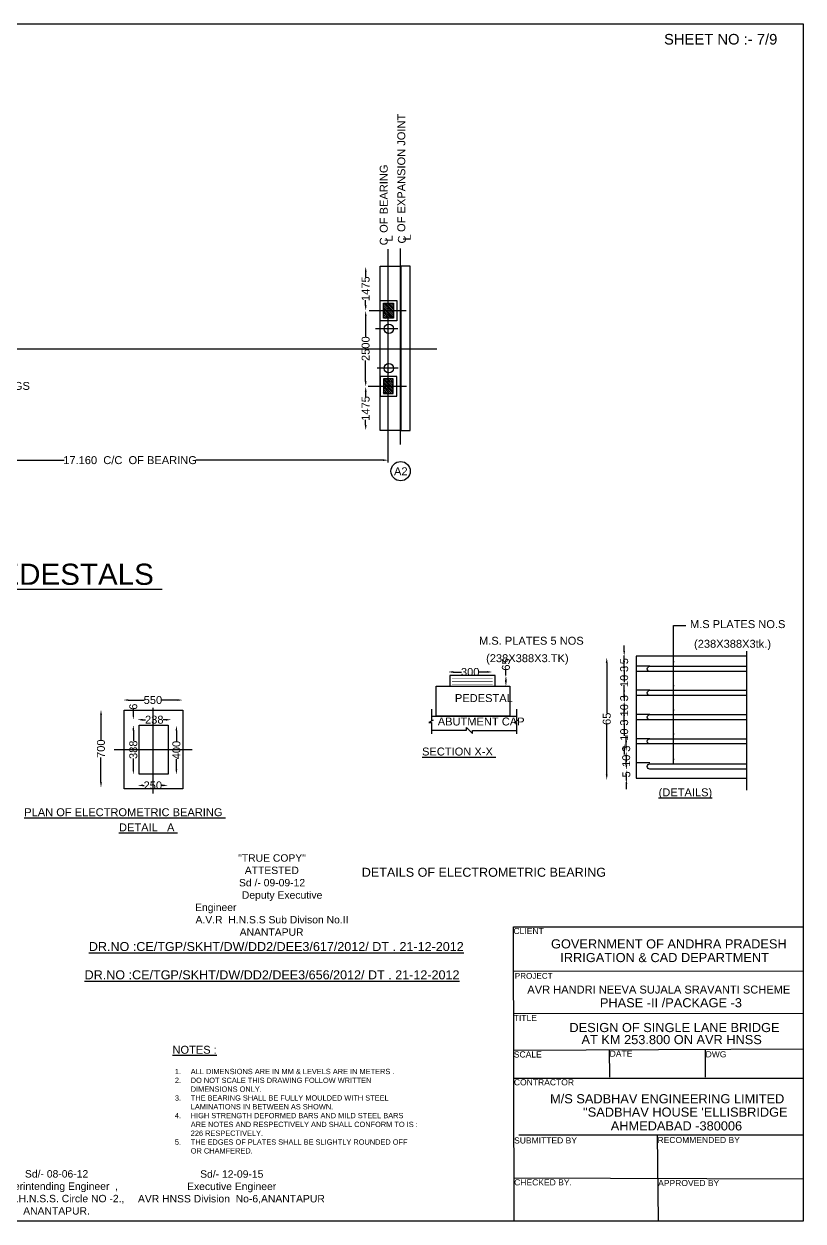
# Model space of a CAD drawing. Header units: millimetres. Extents: x 5124 to 3785760, y 2311 to 42892280.
# Drawn here: x 3778395 to 3785760, y 42880965 to 42892280 of the extents above; entities that cross this region are included whole.
import ezdxf

# ---------------------------------------------------------------- set-up
doc = ezdxf.new("R2010")
doc.units = ezdxf.units.MM
doc.header["$MEASUREMENT"] = 0
doc.layers.add('DIMENSION', color=7, linetype='Continuous')
doc.styles.get("Standard").update_dxf_attribs({"font": 'arial.ttf', "height": 75})
doc.dimstyles.get("Standard").update_dxf_attribs({"dimtxt": 50, "dimasz": 50, "dimexe": 0.18, "dimexo": 0.0625, "dimgap": 0.09, "dimtad": 0, "dimdec": 0, "dimzin": 0, "dimdsep": 46, "dimtxsty": 'Standard', "dimcen": 0.09, "dimse1": 1, "dimse2": 1, "dimadec": 0, "dimazin": 0, "dimtfac": 1, "dimtdec": 0, "dimtofl": 0, "dimtmove": 0, "dimatfit": 3, "dimfxl": 1, "dimtolj": 1, "dimtzin": 0, "dimarcsym": 0})
pattern_1 = [(135, (7553915.745, 0), (8.838834765, 8.838834765), [])]

# ---------------------------------------------------------------- blocks, each defined once
blk = doc.blocks.new('*D10')
at = {"layer": 'Defpoints', "color": 0, "transparency": 16777216}
for p in [(3781625, 42888852), (3781625, 42888852), (3781625, 42888439)]:
    blk.add_point(p, dxfattribs=at)
at = {"layer": 'DIMENSION', "color": 0, "lineweight": -2, "transparency": 16777216}
for p, q in [((3781625, 42888802), (3781625, 42888755)), ((3781625, 42888489), (3781625, 42888537))]:
    blk.add_line(p, q, dxfattribs=at)
at = {"layer": 'DIMENSION', "color": 0, "transparency": 16777216}
for points in [[(3781617, 42888802), (3781634, 42888802), (3781625, 42888852)], [(3781617, 42888489), (3781634, 42888489), (3781625, 42888439)]]:
    blk.add_solid(points, dxfattribs=at)
at = {"layer": 'DIMENSION', "color": 0, "transparency": 16777216, "insert": (3781625, 42888646), "char_height": 75, "attachment_point": 5, "rotation": 90}
blk.add_mtext('\\A1;1475', dxfattribs=at)
blk = doc.blocks.new('*D11')
at = {"layer": 'Defpoints', "color": 0, "transparency": 16777216}
for p in [(3781625, 42889570), (3781625, 42889570), (3781625, 42888852)]:
    blk.add_point(p, dxfattribs=at)
at = {"layer": 'DIMENSION', "color": 0, "lineweight": -2, "transparency": 16777216}
for p, q in [((3781625, 42889520), (3781625, 42889324)), ((3781625, 42888902), (3781625, 42889098))]:
    blk.add_line(p, q, dxfattribs=at)
at = {"layer": 'DIMENSION', "color": 0, "transparency": 16777216}
for points in [[(3781617, 42889520), (3781634, 42889520), (3781625, 42889570)], [(3781617, 42888902), (3781634, 42888902), (3781625, 42888852)]]:
    blk.add_solid(points, dxfattribs=at)
at = {"layer": 'DIMENSION', "color": 0, "transparency": 16777216, "insert": (3781625, 42889211), "char_height": 75, "attachment_point": 5, "rotation": 90}
blk.add_mtext('\\A1;2500', dxfattribs=at)
blk = doc.blocks.new('*D12')
at = {"layer": 'Defpoints', "color": 0, "transparency": 16777216}
for p in [(3781625, 42889986), (3781625, 42889986), (3781625, 42889570)]:
    blk.add_point(p, dxfattribs=at)
at = {"layer": 'DIMENSION', "color": 0, "lineweight": -2, "transparency": 16777216}
for p, q in [((3781625, 42889936), (3781625, 42889887)), ((3781625, 42889620), (3781625, 42889669))]:
    blk.add_line(p, q, dxfattribs=at)
at = {"layer": 'DIMENSION', "color": 0, "transparency": 16777216}
for points in [[(3781617, 42889936), (3781634, 42889936), (3781625, 42889986)], [(3781617, 42889620), (3781634, 42889620), (3781625, 42889570)]]:
    blk.add_solid(points, dxfattribs=at)
at = {"layer": 'DIMENSION', "color": 0, "transparency": 16777216, "insert": (3781625, 42889778), "char_height": 75, "attachment_point": 5, "rotation": 90}
blk.add_mtext('\\A1;1475', dxfattribs=at)
blk = doc.blocks.new('*D47')
at = {"layer": 'Defpoints', "color": 0, "transparency": 16777216}
for p in [(3779332, 42885899), (3779896, 42885890), (3779896, 42885890)]:
    blk.add_point(p, dxfattribs=at)
at = {"layer": 'DIMENSION', "color": 0, "lineweight": -2, "transparency": 16777216}
for p, q in [((3779382, 42885890), (3779531, 42885890)), ((3779846, 42885890), (3779697, 42885890))]:
    blk.add_line(p, q, dxfattribs=at)
at = {"layer": 'DIMENSION', "color": 0, "transparency": 16777216}
for points in [[(3779382, 42885898), (3779382, 42885882), (3779332, 42885890)], [(3779846, 42885898), (3779846, 42885882), (3779896, 42885890)]]:
    blk.add_solid(points, dxfattribs=at)
at = {"layer": 'DIMENSION', "color": 0, "transparency": 16777216, "insert": (3779614, 42885890), "char_height": 75, "attachment_point": 5}
blk.add_mtext('\\A1;550', dxfattribs=at)
blk = doc.blocks.new('*D48')
at = {"layer": 'Defpoints', "color": 0, "transparency": 16777216}
for p in [(3779836, 42885650), (3779840, 42885650), (3779841, 42885184)]:
    blk.add_point(p, dxfattribs=at)
at = {"layer": 'DIMENSION', "color": 0, "lineweight": -2, "transparency": 16777216}
for p, q in [((3779836, 42885600), (3779836, 42885501)), ((3779836, 42885234), (3779836, 42885332))]:
    blk.add_line(p, q, dxfattribs=at)
at = {"layer": 'DIMENSION', "color": 0, "transparency": 16777216}
for points in [[(3779828, 42885600), (3779844, 42885600), (3779836, 42885650)], [(3779828, 42885234), (3779844, 42885234), (3779836, 42885184)]]:
    blk.add_solid(points, dxfattribs=at)
at = {"layer": 'DIMENSION', "color": 0, "transparency": 16777216, "insert": (3779836, 42885417), "char_height": 75, "attachment_point": 5, "rotation": 90}
blk.add_mtext('\\A1;400', dxfattribs=at)
blk = doc.blocks.new('*D49')
at = {"layer": 'Defpoints', "color": 0, "transparency": 16777216}
for p in [(3779429, 42885655), (3779429, 42885655), (3779429, 42885185)]:
    blk.add_point(p, dxfattribs=at)
at = {"layer": 'DIMENSION', "color": 0, "lineweight": -2, "transparency": 16777216}
for p, q in [((3779429, 42885605), (3779429, 42885503)), ((3779429, 42885235), (3779429, 42885337))]:
    blk.add_line(p, q, dxfattribs=at)
at = {"layer": 'DIMENSION', "color": 0, "transparency": 16777216}
for points in [[(3779421, 42885605), (3779437, 42885605), (3779429, 42885655)], [(3779421, 42885235), (3779437, 42885235), (3779429, 42885185)]]:
    blk.add_solid(points, dxfattribs=at)
at = {"layer": 'DIMENSION', "color": 0, "transparency": 16777216, "insert": (3779429, 42885420), "char_height": 75, "attachment_point": 5, "rotation": 90}
blk.add_mtext('\\A1;388', dxfattribs=at)
blk = doc.blocks.new('*D50')
at = {"layer": 'Defpoints', "color": 0, "transparency": 16777216}
for p in [(3779470, 42885083), (3779756, 42885083), (3779756, 42885083)]:
    blk.add_point(p, dxfattribs=at)
at = {"layer": 'DIMENSION', "color": 0, "lineweight": -2, "transparency": 16777216}
for p, q in [((3779520, 42885083), (3779530, 42885083)), ((3779706, 42885083), (3779696, 42885083))]:
    blk.add_line(p, q, dxfattribs=at)
at = {"layer": 'DIMENSION', "color": 0, "transparency": 16777216}
for points in [[(3779520, 42885092), (3779520, 42885075), (3779470, 42885083)], [(3779706, 42885092), (3779706, 42885075), (3779756, 42885083)]]:
    blk.add_solid(points, dxfattribs=at)
at = {"layer": 'DIMENSION', "color": 0, "transparency": 16777216, "insert": (3779613, 42885083), "char_height": 75, "attachment_point": 5}
blk.add_mtext('\\A1;250', dxfattribs=at)
blk = doc.blocks.new('*D51')
at = {"layer": 'Defpoints', "color": 0, "transparency": 16777216}
for p in [(3779200, 42885799), (3779123, 42885061), (3779198, 42885061)]:
    blk.add_point(p, dxfattribs=at)
at = {"layer": 'DIMENSION', "color": 0, "lineweight": -2, "transparency": 16777216}
for p, q in [((3779123, 42885749), (3779123, 42885513)), ((3779123, 42885111), (3779123, 42885348))]:
    blk.add_line(p, q, dxfattribs=at)
at = {"layer": 'DIMENSION', "color": 0, "transparency": 16777216}
for points in [[(3779115, 42885749), (3779132, 42885749), (3779123, 42885799)], [(3779115, 42885111), (3779132, 42885111), (3779123, 42885061)]]:
    blk.add_solid(points, dxfattribs=at)
at = {"layer": 'DIMENSION', "color": 0, "transparency": 16777216, "insert": (3779123, 42885430), "char_height": 75, "attachment_point": 5, "rotation": 90}
blk.add_mtext('\\A1;700', dxfattribs=at)
blk = doc.blocks.new('*D52')
at = {"layer": 'Defpoints', "color": 0, "transparency": 16777216}
for p in [(3779467, 42885701), (3779787, 42885704), (3779787, 42885704)]:
    blk.add_point(p, dxfattribs=at)
at = {"layer": 'DIMENSION', "color": 0, "lineweight": -2, "transparency": 16777216}
for p, q in [((3779517, 42885704), (3779543, 42885704)), ((3779737, 42885704), (3779711, 42885704))]:
    blk.add_line(p, q, dxfattribs=at)
at = {"layer": 'DIMENSION', "color": 0, "transparency": 16777216}
for points in [[(3779517, 42885712), (3779517, 42885695), (3779467, 42885704)], [(3779737, 42885712), (3779737, 42885695), (3779787, 42885704)]]:
    blk.add_solid(points, dxfattribs=at)
at = {"layer": 'DIMENSION', "color": 0, "transparency": 16777216, "insert": (3779627, 42885704), "char_height": 75, "attachment_point": 5}
blk.add_mtext('\\A1;238', dxfattribs=at)
blk = doc.blocks.new('*D53')
at = {"layer": 'Defpoints', "color": 0, "transparency": 16777216}
for p in [(3779427, 42885702), (3779429, 42885702), (3779429, 42885655)]:
    blk.add_point(p, dxfattribs=at)
at = {"layer": 'DIMENSION', "color": 0, "lineweight": -2, "transparency": 16777216}
for p, q in [((3779429, 42885752), (3779429, 42885802)), ((3779429, 42885605), (3779429, 42885555))]:
    blk.add_line(p, q, dxfattribs=at)
at = {"layer": 'DIMENSION', "color": 0, "transparency": 16777216}
for points in [[(3779421, 42885752), (3779437, 42885752), (3779429, 42885702)], [(3779421, 42885605), (3779437, 42885605), (3779429, 42885655)]]:
    blk.add_solid(points, dxfattribs=at)
at = {"layer": 'DIMENSION', "color": 0, "transparency": 16777216, "insert": (3779429, 42885827), "char_height": 75, "attachment_point": 5, "rotation": 90}
blk.add_mtext('\\A1;6', dxfattribs=at)
blk = doc.blocks.new('*D54')
at = {"layer": 'Defpoints', "color": 0, "transparency": 16777216}
for p in [(3782403, 42886159), (3782822, 42886155), (3782822, 42886155)]:
    blk.add_point(p, dxfattribs=at)
at = {"layer": 'DIMENSION', "color": 0, "lineweight": -2, "transparency": 16777216}
for p, q in [((3782453, 42886155), (3782530, 42886155)), ((3782772, 42886155), (3782695, 42886155))]:
    blk.add_line(p, q, dxfattribs=at)
at = {"layer": 'DIMENSION', "color": 0, "transparency": 16777216}
for points in [[(3782453, 42886164), (3782453, 42886147), (3782403, 42886155)], [(3782772, 42886164), (3782772, 42886147), (3782822, 42886155)]]:
    blk.add_solid(points, dxfattribs=at)
at = {"layer": 'DIMENSION', "color": 0, "transparency": 16777216, "insert": (3782613, 42886155), "char_height": 75, "attachment_point": 5}
blk.add_mtext('\\A1;300', dxfattribs=at)
blk = doc.blocks.new('*D55')
at = {"layer": 'Defpoints', "color": 0, "transparency": 16777216}
for p in [(3782848, 42886121), (3782951, 42886121), (3782848, 42886020)]:
    blk.add_point(p, dxfattribs=at)
at = {"layer": 'DIMENSION', "color": 0, "lineweight": -2, "transparency": 16777216}
for p, q in [((3782951, 42886121), (3782951, 42886171)), ((3782951, 42886070), (3782951, 42886071))]:
    blk.add_line(p, q, dxfattribs=at)
at = {"layer": 'DIMENSION', "color": 0, "transparency": 16777216}
for points in [[(3782942, 42886071), (3782959, 42886071), (3782951, 42886121)], [(3782942, 42886070), (3782959, 42886070), (3782951, 42886020)]]:
    blk.add_solid(points, dxfattribs=at)
at = {"layer": 'DIMENSION', "color": 0, "transparency": 16777216, "insert": (3782951, 42886226), "char_height": 75, "attachment_point": 5, "rotation": 90}
blk.add_mtext('\\A1;65', dxfattribs=at)
blk = doc.blocks.new('*D56')
at = {"layer": 'Defpoints', "color": 0, "transparency": 16777216}
for p in [(3784069, 42886305), (3784183, 42886305), (3784183, 42886210)]:
    blk.add_point(p, dxfattribs=at)
at = {"layer": 'DIMENSION', "color": 0, "lineweight": -2, "transparency": 16777216}
for p, q in [((3784069, 42886355), (3784069, 42886405)), ((3784069, 42886160), (3784069, 42886110))]:
    blk.add_line(p, q, dxfattribs=at)
at = {"layer": 'DIMENSION', "color": 0, "transparency": 16777216}
for points in [[(3784060, 42886355), (3784077, 42886355), (3784069, 42886305)], [(3784060, 42886160), (3784077, 42886160), (3784069, 42886210)]]:
    blk.add_solid(points, dxfattribs=at)
at = {"layer": 'DIMENSION', "color": 0, "transparency": 16777216, "insert": (3784069, 42886257), "char_height": 75, "attachment_point": 5, "rotation": 90}
blk.add_mtext('\\A1;5', dxfattribs=at)
blk = doc.blocks.new('*D57')
at = {"layer": 'Defpoints', "color": 0, "transparency": 16777216}
for p in [(3784183, 42886210), (3784069, 42886159), (3784183, 42886159)]:
    blk.add_point(p, dxfattribs=at)
at = {"layer": 'DIMENSION', "color": 0, "lineweight": -2, "transparency": 16777216}
for p, q in [((3784069, 42886260), (3784069, 42886310)), ((3784069, 42886109), (3784069, 42886059))]:
    blk.add_line(p, q, dxfattribs=at)
at = {"layer": 'DIMENSION', "color": 0, "transparency": 16777216}
for points in [[(3784060, 42886260), (3784077, 42886260), (3784069, 42886210)], [(3784060, 42886109), (3784077, 42886109), (3784069, 42886159)]]:
    blk.add_solid(points, dxfattribs=at)
at = {"layer": 'DIMENSION', "color": 0, "transparency": 16777216, "insert": (3784069, 42886184), "char_height": 75, "attachment_point": 5, "rotation": 90}
blk.add_mtext('\\A1;3', dxfattribs=at)
blk = doc.blocks.new('*D58')
at = {"layer": 'Defpoints', "color": 0, "transparency": 16777216}
for p in [(3784069, 42886159), (3784183, 42886159), (3784183, 42885982)]:
    blk.add_point(p, dxfattribs=at)
at = {"layer": 'DIMENSION', "color": 0, "lineweight": -2, "transparency": 16777216}
for p, q in [((3784069, 42886209), (3784069, 42886259)), ((3784069, 42885932), (3784069, 42885882))]:
    blk.add_line(p, q, dxfattribs=at)
at = {"layer": 'DIMENSION', "color": 0, "transparency": 16777216}
for points in [[(3784060, 42886209), (3784077, 42886209), (3784069, 42886159)], [(3784060, 42885932), (3784077, 42885932), (3784069, 42885982)]]:
    blk.add_solid(points, dxfattribs=at)
at = {"layer": 'DIMENSION', "color": 0, "transparency": 16777216, "insert": (3784069, 42886071), "char_height": 75, "attachment_point": 5, "rotation": 90}
blk.add_mtext('\\A1;10', dxfattribs=at)
blk = doc.blocks.new('*D59')
at = {"layer": 'Defpoints', "color": 0, "transparency": 16777216}
for p in [(3784069, 42885882), (3784183, 42885932), (3784183, 42885882)]:
    blk.add_point(p, dxfattribs=at)
at = {"layer": 'DIMENSION', "color": 0, "lineweight": -2, "transparency": 16777216}
for p, q in [((3784069, 42885982), (3784069, 42886032)), ((3784069, 42885832), (3784069, 42885782))]:
    blk.add_line(p, q, dxfattribs=at)
at = {"layer": 'DIMENSION', "color": 0, "transparency": 16777216}
for points in [[(3784060, 42885982), (3784077, 42885982), (3784069, 42885932)], [(3784060, 42885832), (3784077, 42885832), (3784069, 42885882)]]:
    blk.add_solid(points, dxfattribs=at)
at = {"layer": 'DIMENSION', "color": 0, "transparency": 16777216, "insert": (3784069, 42885907), "char_height": 75, "attachment_point": 5, "rotation": 90}
blk.add_mtext('\\A1;3', dxfattribs=at)
blk = doc.blocks.new('*D60')
at = {"layer": 'Defpoints', "color": 0, "transparency": 16777216}
for p in [(3784069, 42885882), (3784183, 42885882), (3784183, 42885705)]:
    blk.add_point(p, dxfattribs=at)
at = {"layer": 'DIMENSION', "color": 0, "lineweight": -2, "transparency": 16777216}
for p, q in [((3784069, 42885932), (3784069, 42885982)), ((3784069, 42885655), (3784069, 42885605))]:
    blk.add_line(p, q, dxfattribs=at)
at = {"layer": 'DIMENSION', "color": 0, "transparency": 16777216}
for points in [[(3784060, 42885932), (3784077, 42885932), (3784069, 42885882)], [(3784060, 42885655), (3784077, 42885655), (3784069, 42885705)]]:
    blk.add_solid(points, dxfattribs=at)
at = {"layer": 'DIMENSION', "color": 0, "transparency": 16777216, "insert": (3784069, 42885794), "char_height": 75, "attachment_point": 5, "rotation": 90}
blk.add_mtext('\\A1;10', dxfattribs=at)
blk = doc.blocks.new('*D61')
at = {"layer": 'Defpoints', "color": 0, "transparency": 16777216}
for p in [(3784069, 42885652), (3784183, 42885702), (3784183, 42885652)]:
    blk.add_point(p, dxfattribs=at)
at = {"layer": 'DIMENSION', "color": 0, "lineweight": -2, "transparency": 16777216}
for p, q in [((3784069, 42885752), (3784069, 42885802)), ((3784069, 42885602), (3784069, 42885552))]:
    blk.add_line(p, q, dxfattribs=at)
at = {"layer": 'DIMENSION', "color": 0, "transparency": 16777216}
for points in [[(3784060, 42885752), (3784077, 42885752), (3784069, 42885702)], [(3784060, 42885602), (3784077, 42885602), (3784069, 42885652)]]:
    blk.add_solid(points, dxfattribs=at)
at = {"layer": 'DIMENSION', "color": 0, "transparency": 16777216, "insert": (3784069, 42885677), "char_height": 75, "attachment_point": 5, "rotation": 90}
blk.add_mtext('\\A1;3', dxfattribs=at)
blk = doc.blocks.new('*D62')
at = {"layer": 'Defpoints', "color": 0, "transparency": 16777216}
for p in [(3784069, 42885652), (3784183, 42885652), (3784183, 42885475)]:
    blk.add_point(p, dxfattribs=at)
at = {"layer": 'DIMENSION', "color": 0, "lineweight": -2, "transparency": 16777216}
for p, q in [((3784069, 42885702), (3784069, 42885752)), ((3784069, 42885425), (3784069, 42885375))]:
    blk.add_line(p, q, dxfattribs=at)
at = {"layer": 'DIMENSION', "color": 0, "transparency": 16777216}
for points in [[(3784060, 42885702), (3784077, 42885702), (3784069, 42885652)], [(3784060, 42885425), (3784077, 42885425), (3784069, 42885475)]]:
    blk.add_solid(points, dxfattribs=at)
at = {"layer": 'DIMENSION', "color": 0, "transparency": 16777216, "insert": (3784069, 42885563), "char_height": 75, "attachment_point": 5, "rotation": 90}
blk.add_mtext('\\A1;10', dxfattribs=at)
blk = doc.blocks.new('*D63')
at = {"layer": 'Defpoints', "color": 0, "transparency": 16777216}
for p in [(3784088, 42885405), (3784202, 42885455), (3784202, 42885405)]:
    blk.add_point(p, dxfattribs=at)
at = {"layer": 'DIMENSION', "color": 0, "lineweight": -2, "transparency": 16777216}
for p, q in [((3784088, 42885505), (3784088, 42885555)), ((3784088, 42885355), (3784088, 42885305))]:
    blk.add_line(p, q, dxfattribs=at)
at = {"layer": 'DIMENSION', "color": 0, "transparency": 16777216}
for points in [[(3784079, 42885505), (3784096, 42885505), (3784088, 42885455)], [(3784079, 42885355), (3784096, 42885355), (3784088, 42885405)]]:
    blk.add_solid(points, dxfattribs=at)
at = {"layer": 'DIMENSION', "color": 0, "transparency": 16777216, "insert": (3784088, 42885430), "char_height": 75, "attachment_point": 5, "rotation": 90}
blk.add_mtext('\\A1;3', dxfattribs=at)
blk = doc.blocks.new('*D64')
at = {"layer": 'Defpoints', "color": 0, "transparency": 16777216}
for p in [(3784088, 42885405), (3784202, 42885405), (3784202, 42885228)]:
    blk.add_point(p, dxfattribs=at)
at = {"layer": 'DIMENSION', "color": 0, "lineweight": -2, "transparency": 16777216}
for p, q in [((3784088, 42885455), (3784088, 42885505)), ((3784088, 42885178), (3784088, 42885128))]:
    blk.add_line(p, q, dxfattribs=at)
at = {"layer": 'DIMENSION', "color": 0, "transparency": 16777216}
for points in [[(3784079, 42885455), (3784096, 42885455), (3784088, 42885405)], [(3784079, 42885178), (3784096, 42885178), (3784088, 42885228)]]:
    blk.add_solid(points, dxfattribs=at)
at = {"layer": 'DIMENSION', "color": 0, "transparency": 16777216, "insert": (3784088, 42885316), "char_height": 75, "attachment_point": 5, "rotation": 90}
blk.add_mtext('\\A1;10', dxfattribs=at)
blk = doc.blocks.new('*D65')
at = {"layer": 'Defpoints', "color": 0, "transparency": 16777216}
for p in [(3784088, 42885228), (3784087, 42885146), (3784089, 42885146)]:
    blk.add_point(p, dxfattribs=at)
at = {"layer": 'DIMENSION', "color": 0, "lineweight": -2, "transparency": 16777216}
for p, q in [((3784089, 42885278), (3784089, 42885328)), ((3784089, 42885096), (3784089, 42885046))]:
    blk.add_line(p, q, dxfattribs=at)
at = {"layer": 'DIMENSION', "color": 0, "transparency": 16777216}
for points in [[(3784081, 42885278), (3784098, 42885278), (3784089, 42885228)], [(3784081, 42885096), (3784098, 42885096), (3784089, 42885146)]]:
    blk.add_solid(points, dxfattribs=at)
at = {"layer": 'DIMENSION', "color": 0, "transparency": 16777216, "insert": (3784089, 42885187), "char_height": 75, "attachment_point": 5, "rotation": 90}
blk.add_mtext('\\A1;5', dxfattribs=at)
blk = doc.blocks.new('*D66')
at = {"layer": 'Defpoints', "color": 0, "transparency": 16777216}
for p in [(3783907, 42886291), (3783904, 42885134), (3783916, 42885134)]:
    blk.add_point(p, dxfattribs=at)
at = {"layer": 'DIMENSION', "color": 0, "lineweight": -2, "transparency": 16777216}
for p, q in [((3783904, 42886241), (3783904, 42885767)), ((3783904, 42885184), (3783904, 42885658))]:
    blk.add_line(p, q, dxfattribs=at)
at = {"layer": 'DIMENSION', "color": 0, "transparency": 16777216}
for points in [[(3783895, 42886241), (3783912, 42886241), (3783904, 42886291)], [(3783895, 42885184), (3783912, 42885184), (3783904, 42885134)]]:
    blk.add_solid(points, dxfattribs=at)
at = {"layer": 'DIMENSION', "color": 0, "transparency": 16777216, "insert": (3783904, 42885713), "char_height": 75, "attachment_point": 5, "rotation": 90}
blk.add_mtext('\\A1;65', dxfattribs=at)
blk = doc.blocks.new('*D68')
at = {"layer": 'Defpoints', "color": 0, "transparency": 16777216}
for p in [(3776958, 42888135), (3781839, 42888162), (3781839, 42888157)]:
    blk.add_point(p, dxfattribs=at)
at = {"layer": 'DIMENSION', "color": 0, "lineweight": -2, "transparency": 16777216}
for p, q in [((3777008, 42888157), (3778776, 42888157)), ((3781789, 42888157), (3780021, 42888157))]:
    blk.add_line(p, q, dxfattribs=at)
at = {"layer": 'DIMENSION', "color": 0, "transparency": 16777216}
for points in [[(3777008, 42888166), (3777008, 42888149), (3776958, 42888157)], [(3781789, 42888166), (3781789, 42888149), (3781839, 42888157)]]:
    blk.add_solid(points, dxfattribs=at)
at = {"layer": 'DIMENSION', "color": 0, "transparency": 16777216, "insert": (3779398, 42888157), "char_height": 75, "attachment_point": 5}
blk.add_mtext('\\A1;17.160  C/C  OF BEARING', dxfattribs=at)

msp = doc.modelspace()

# ---------------------------------------------------------------- hatches: boundary and pattern name
at = {"layer": 'DIMENSION'}
h = msp.add_hatch(dxfattribs=at)
h.set_pattern_fill('ANSI31', color=0, scale=100, style=0)
h.set_pattern_definition(pattern_1)
h.paths.add_polyline_path([(3781794, 42889642), (3781888.6, 42889642), (3781888.6, 42889498.1), (3781794, 42889498.1)])
h = msp.add_hatch(dxfattribs=at)
h.set_pattern_fill('ANSI31', color=0, scale=100, style=0)
h.set_pattern_definition(pattern_1)
h.paths.add_polyline_path([(3781792.9, 42888788.5), (3781884.9, 42888788.5), (3781884.9, 42888926.7), (3781792.9, 42888926.7)])

# ---------------------------------------------------------------- linework, layer by layer
at = {"layer": 'DIMENSION', "color": 0}
for p, q in [((3784312.5, 42886209.6), (3784182.5, 42886209.6)), ((3784312.5, 42885982.4), (3784182.5, 42885982.4)), ((3784312.5, 42885752.1), (3784182.5, 42885752.1)), ((3784312.5, 42885524.8), (3784182.5, 42885524.8)), ((3784312.5, 42885296.5), (3784182.5, 42885296.5))]:
    msp.add_line(p, q, dxfattribs=at)
for points in [[(3770034, 42892280.3), (3785759.5, 42892280.3), (3785759.5, 42880965.4), (3770034, 42880965.4)], [(3781952.3, 42888436.6), (3781763.6, 42888436.6), (3781763.6, 42889992.3), (3781952.3, 42889992.3)], [(3782045.3, 42889992.3), (3781958.4, 42889992.3), (3781958.4, 42888436.6), (3782045.3, 42888436.6)], [(3781763.6, 42889666.6), (3781920.5, 42889666.6), (3781920.5, 42889474.8), (3781763.6, 42889474.8)], [(3781794, 42889642), (3781888.6, 42889642), (3781888.6, 42889498.1), (3781794, 42889498.1)], [(3781763.6, 42888761.6), (3781918.5, 42888761.6), (3781918.5, 42888949.5), (3781763.6, 42888949.5)], [(3781792.9, 42888788.5), (3781884.9, 42888788.5), (3781884.9, 42888926.7), (3781792.9, 42888926.7)], [(3782420.9, 42886019.9), (3782848.2, 42886019.9), (3782848.2, 42886121.4), (3782420.9, 42886121.4)], [(3782986.7, 42885736.3), (3782290.1, 42885736.3), (3782290.1, 42886019.9), (3782986.7, 42886019.9)], [(3779341.4, 42885793.7), (3779895.6, 42885793.7), (3779895.6, 42885051.1), (3779341.4, 42885051.1)], [(3779484.6, 42885651.9), (3779759.4, 42885651.9), (3779759.4, 42885190.2), (3779484.6, 42885190.2)], [(3785759.5, 42880965.4), (3783029.7, 42880965.4), (3783022.3, 42883745.8), (3785759.5, 42883745.8)]]:
    msp.add_lwpolyline(points, close=True, dxfattribs=at)
for points in [[(3781839.2, 42888135.4), (3781839.2, 42890152.6)], [(3781955.6, 42888304.9), (3781955.6, 42890158.8)], [(3782008.8, 42889570), (3781659.7, 42889570)], [(3781929.2, 42889399.2), (3781719.4, 42889399.2)], [(3771599.3, 42889208.1), (3782299.3, 42889208.1)], [(3781931.9, 42889026.4), (3781732.8, 42889026.4)], [(3782011.4, 42888852.1), (3781649.3, 42888852.1)], [(3785225.1, 42886304.7), (3784182.5, 42886304.7), (3784182.5, 42885151.8), (3785225.1, 42885151.8)], [(3785225.1, 42886351.8), (3785225.1, 42885037.8)], [(3784312.5, 42886159.3), (3784182.5, 42886159.3)], [(3784312.5, 42885932.2), (3784182.5, 42885932.2)], [(3779611.7, 42885815.5), (3779611.7, 42885006.4)], [(3782246.1, 42885804.6), (3782246.1, 42885700.1), (3782264.4, 42885700.1), (3782223.6, 42885677.2), (3782246.4, 42885677.2), (3782246.4, 42885570.7)], [(3782246.1, 42885736.3), (3783051.9, 42885736.3)], [(3783051.9, 42885804.6), (3783051.9, 42885700.1), (3783070.2, 42885700.1), (3783029.4, 42885677.2), (3783052.2, 42885677.2), (3783052.2, 42885570.7)], [(3782246.4, 42885606), (3782578.2, 42885606), (3782578.2, 42885632), (3782635.6, 42885573.6), (3782635.6, 42885601.6), (3783052.2, 42885601.6)], [(3784312.5, 42885701.9), (3784182.5, 42885701.9)], [(3779247, 42885421.9), (3779984, 42885421.9)], [(3784312.5, 42885474.6), (3784182.5, 42885474.6)], [(3783023.4, 42883331), (3785759.5, 42883328.4)], [(3783024.5, 42882927.9), (3785759.5, 42882931.4)], [(3783025.4, 42882582.2), (3785759.5, 42882591.7)], [(3783932.2, 42882324.8), (3783931.3, 42882585.4)], [(3784838.7, 42882324.5), (3784838.7, 42882588.5)], [(3783026.1, 42882315.2), (3785759.5, 42882314.7)], [(3783073.9, 42881779), (3785759.5, 42881779)], [(3784394.6, 42880965.4), (3784382.8, 42881779)], [(3783028.6, 42881374.1), (3785759.5, 42881363.9)]]:
    msp.add_lwpolyline(points, dxfattribs=at)
for points in [[(3785225.1, 42886159.3), (3784312.5, 42886159.3, -1), (3784312.5, 42886209.6), (3785225.1, 42886209.6)], [(3785225.1, 42885932.2), (3784312.5, 42885932.2, -1), (3784312.5, 42885982.4), (3785225.1, 42885982.4)], [(3785225.1, 42885701.9), (3784312.5, 42885701.9, -1), (3784312.5, 42885752.1), (3785225.1, 42885752.1)], [(3785225.1, 42885474.6), (3784312.5, 42885474.6, -1), (3784312.5, 42885524.8), (3785225.1, 42885524.8)], [(3785225.1, 42885236.5), (3784312.5, 42885236.5, -1), (3784312.5, 42885286.7), (3785225.1, 42885286.7)]]:
    msp.add_lwpolyline(points, format="xyb", dxfattribs=at)
at = {"layer": 'DIMENSION', "color": 0, "const_width": 5}
for points in [[(3782441.9, 42886093.6), (3782825.1, 42886093.6)], [(3782441.9, 42886064), (3782825.1, 42886064)], [(3782441.9, 42886034.3), (3782825.1, 42886034.3)]]:
    msp.add_lwpolyline(points, dxfattribs=at)
at = {"layer": 'DIMENSION', "color": 0}
for centre, radius in [((3781843.9, 42889399.2), 45), ((3781843.9, 42889026.5), 45), ((3781955.4, 42888053.4), 91)]:
    msp.add_circle(centre, radius, dxfattribs=at)

# ---------------------------------------------------------------- texts
for s, height, p in [('SHEET NO :- 7/9', 100, (3784445.2, 42892085.9)), ('OF BEARINGS ', 75, (3777735.5, 42888821.6)), ('A2', 75, (3781893.2, 42888014.8)), ('%%UARRANGEMENT OF BEARINGS & OF PEDESTALS ', 200, (3773010, 42886978.9)), ('M.S PLATES NO.S', 75, (3784690.3, 42886570)), ('M.S. PLATES 5 NOS', 75, (3782696.4, 42886412.8)), ('(238X388X3tk.)', 75, (3784729, 42886384.2)), ('(238X388X3.TK)', 75, (3782763.4, 42886248)), ('PEDESTAL', 75, (3782468.6, 42885871)), ('ABUTMENT CAP', 75, (3782306.5, 42885649.6)), ('%%USECTION X-X ', 75, (3782158.1, 42885365.8)), ('%%U(DETAILS)', 75, (3784394.2, 42884979.8)), ('%%UPLAN OF ELECTROMETRIC BEARING ', 75, (3778397.5, 42884792.1)), ('%%UDETAIL   A ', 75, (3779293.4, 42884648.9)), ('DETAILS OF ELECTROMETRIC BEARING  ', 85, (3781588.4, 42884219.5)), ('CLIENT ', 57.64, (3783022.4, 42883678.3)), ('%%UDR.NO :CE/TGP/SKHT/DW/DD2/DEE3/617/2012/ DT . 21-12-2012', 85, (3779008.6, 42883517.7)), ('GOVERNMENT OF ANDHRA PRADESH ', 86.456, (3783377.1, 42883542.2)), ('IRRIGATION & CAD DEPARTMENT ', 86.456, (3783464.7, 42883412.9)), ('%%UDR.NO :CE/TGP/SKHT/DW/DD2/DEE3/656/2012/ DT . 21-12-2012', 85, (3778968.5, 42883250.4)), ('PROJECT ', 54.95, (3783034.4, 42883255.6)), ('AVR HANDRI NEEVA SUJALA SRAVANTI SCHEME ', 75, (3783153.2, 42883116)), ('PHASE -II /PACKAGE -3', 86.456, (3783839.4, 42882985.6)), ('TITLE ', 57.64, (3783024.6, 42882856.7)), ('DESIGN OF SINGLE LANE BRIDGE ', 86.456, (3783551, 42882751.4)), ('AT KM 253.800 ON AVR HNSS', 86.456, (3783665, 42882637.6)), ('%%UNOTES :', 75, (3779798.9, 42882547)), ('SCALE ', 57.64, (3783025.6, 42882511.3)), ('DATE ', 57.64, (3783931.5, 42882518.8)), ('DWG', 57.64, (3784838.7, 42882513.2)), ('CONTRACTOR', 57.64, (3783026.3, 42882248.3)), ('M/S SADBHAV ENGINEERING LIMITED ', 86.456, (3783368.1, 42882078.3)), ("''SADBHAV HOUSE 'ELLISBRIDGE ", 86.456, (3783678.3, 42881952.1)), ('AHMEDABAD -380006', 86.456, (3783941.9, 42881822)), ('SUBMITTED BY ', 57.637, (3783027.8, 42881698.6)), ('RECOMMENDED BY', 57.637, (3784383.9, 42881702.8)), ('CHECKED BY.', 57.637, (3783028.8, 42881302.3)), ('APPROVED BY ', 57.637, (3784389.8, 42881296))]:
    msp.add_text(s, height=height, dxfattribs=at).set_placement(p)
for s, p in [('OF EXPANSION JOINT ', (3781999.4, 42890314.1)), ('OF BEARING ', (3781833.6, 42890305.8)), ('C', (3781833.6, 42890187.5)), ('L', (3781879.6, 42890224.4)), ('C', (3782005, 42890204.9)), ('L', (3782051.6, 42890234.1))]:
    msp.add_text(s, height=75, rotation=90, dxfattribs=at).set_placement(p)
at = {"layer": 'DIMENSION', "color": 0, "char_height": 70, "attachment_point": 1}
for s, insert, width in [('\\A1;\\pi407.37;"TRUE COPY" \\P\\pi470.04;ATTESTED  \\P\\pi415.01;{\\C256;Sd /- 09-09-12\\P\\pi118.76; }Deputy Executive Engineer  \\P\\pi4.3964;A.V.R  H.N.S.S Sub Divison No.II \\P\\pi421.87;ANANTAPUR ', (3780012.6, 42884432.2), 1445.607), ('\\pi342.97;Sd/- 08-06-12\\P\\pi64.716;Superintending Engineer  , \\P\\pi0.35;A.V.R.H.N.S.S. Circle NO -2., \\P\\pi326.28;ANANTAPUR.', (3778061.6, 42881446.6), 1274.356), ('\\pi587.93;Sd/- 12-09-15\\P\\pi464.66;Executive Engineer\\P\\pi0.35;AVR HNSS Division  No-6,ANANTAPUR ', (3779472.5, 42881445), 1765.502)]:
    msp.add_mtext(s, dxfattribs=dict(at, insert=insert, width=width))
at = {"layer": 'DIMENSION', "color": 0, "insert": (3779771.7, 42882404.1), "char_height": 50, "attachment_point": 1}
msp.add_mtext_dynamic_manual_height_columns('\\pi-150,l200,t200;1.^IALL DIMENSIONS ARE IN MM & LEVELS ARE IN METERS .\\P2.^IDO NOT SCALE THIS DRAWING FOLLOW WRITTEN DIMENSIONS ONLY.\\P3.^ITHE BEARING SHALL BE FULLY MOULDED WITH STEEL LAMINATIONS IN BETWEEN AS SHOWN.\\P4.^IHIGH STRENGTH DEFORMED BARS AND MILD STEEL BARS ARE NOTES AND RESPECTIVELY AND SHALL CONFORM TO IS : 226 RESPECTIVELY.\\P5.^ITHE EDGES OF PLATES SHALL BE SLIGHTLY ROUNDED OFF OR CHAMFERED.', width=2340.253, gutter_width=250, heights=[0], dxfattribs=at)

# ---------------------------------------------------------------- dimensions: what is measured, and where the dimension line sits
at = {"layer": 'DIMENSION', "color": 0}
for base, p1, p2, text, picture, middle in [((3781625.2, 42889986.2), (3781625.2, 42889570), (3781625.2, 42889986.2), '1475', '*D12', (3781625.2, 42889778.1)), ((3781625.2, 42889570), (3781625.2, 42888852.1), (3781625.2, 42889570), '2500', '*D11', (3781625.2, 42889211)), ((3781625.2, 42888852.1), (3781625.2, 42888439.3), (3781625.2, 42888852.1), '1475', '*D10', (3781625.2, 42888645.7)), ((3784068.8, 42886304.7), (3784182.5, 42886209.6), (3784182.5, 42886304.7), '5', '*D56', (3784068.8, 42886257.1)), ((3782950.8, 42886121.4), (3782848.2, 42886019.9), (3782848.2, 42886121.4), '65', '*D55', (3782950.8, 42886225.6)), ((3783903.5, 42885134.3), (3783907.3, 42886291), (3783915.7, 42885134.3), '65', '*D66', (3783903.5, 42885712.6)), ((3784068.7, 42886159.3), (3784182.5, 42886209.6), (3784182.5, 42886159.3), '3', '*D57', (3784068.7, 42886184.4)), ((3784068.7, 42886159.3), (3784182.5, 42885982.4), (3784182.5, 42886159.3), '10', '*D58', (3784068.7, 42886070.9)), ((3784068.7, 42885882), (3784182.5, 42885932.2), (3784182.5, 42885882), '3', '*D59', (3784068.7, 42885907.1)), ((3784068.7, 42885882), (3784182.5, 42885705.1), (3784182.5, 42885882), '10', '*D60', (3784068.7, 42885793.5)), ((3779428.8, 42885701.8), (3779428.8, 42885655.1), (3779427, 42885701.8), '6', '*D53', (3779428.8, 42885826.6)), ((3779123.4, 42885061.4), (3779199.7, 42885799.3), (3779198, 42885061.4), '700', '*D51', (3779123.4, 42885430.3)), ((3784068.7, 42885651.7), (3784182.5, 42885701.9), (3784182.5, 42885651.7), '3', '*D61', (3784068.7, 42885676.8)), ((3784068.7, 42885651.7), (3784182.5, 42885474.8), (3784182.5, 42885651.7), '10', '*D62', (3784068.7, 42885563.2)), ((3779428.8, 42885655.1), (3779428.8, 42885185.3), (3779428.8, 42885655.1), '388', '*D49', (3779428.8, 42885420.2)), ((3779836.1, 42885650), (3779841.2, 42885183.6), (3779839.5, 42885650), '400', '*D48', (3779836.1, 42885416.8)), ((3784087.7, 42885404.5), (3784201.5, 42885454.8), (3784201.5, 42885404.5), '3', '*D63', (3784087.7, 42885429.6)), ((3784087.7, 42885404.5), (3784201.5, 42885227.6), (3784201.5, 42885404.5), '10', '*D64', (3784087.7, 42885316.1)), ((3784089.4, 42885146.1), (3784087.7, 42885227.6), (3784087.3, 42885146.1), '5', '*D65', (3784089.4, 42885186.9))]:
    dim = msp.add_linear_dim(base=base, p1=p1, p2=p2, angle=90, text=text, dimstyle='Standard', override={"dimtxt": 200}, dxfattribs=at)
    dim.commit()
    dim.dimension.update_dxf_attribs({"geometry": picture, "text_midpoint": middle})
for base, p1, p2, text, picture, middle in [((3781839.1, 42888157.4), (3776957.8, 42888135.4), (3781839.1, 42888162.2), '17.160  C/C  OF BEARING', '*D68', (3779398.5, 42888157.4)), ((3782821.9, 42886155.5), (3782403.4, 42886158.7), (3782821.9, 42886155.5), '300', '*D54', (3782612.6, 42886155.5)), ((3779895.8, 42885889.9), (3779331.6, 42885899.5), (3779895.8, 42885889.9), '550', '*D47', (3779613.7, 42885889.9)), ((3779786.9, 42885703.7), (3779467, 42885700.5), (3779786.9, 42885703.7), '238', '*D52', (3779627, 42885703.7)), ((3779756.4, 42885083.5), (3779469.6, 42885083.5), (3779756.4, 42885083.5), '250', '*D50', (3779613, 42885083.5))]:
    dim = msp.add_linear_dim(base=base, p1=p1, p2=p2, text=text, dimstyle='Standard', override={"dimtxt": 200}, dxfattribs=at)
    dim.commit()
    dim.dimension.update_dxf_attribs({"geometry": picture, "text_midpoint": middle})

# ---------------------------------------------------------------- leaders
for points in [[(3784535.2, 42886209.6), (3784535.2, 42886595.2), (3784650.2, 42886595.2)], [(3784535.2, 42885982.4), (3784535.2, 42886209.6)], [(3784535.2, 42885752.1), (3784535.2, 42885982.4)], [(3784535.2, 42885524.8), (3784535.2, 42885752.1)], [(3784535.2, 42885286.7), (3784535.2, 42885524.8)]]:
    msp.add_leader(points, dimstyle='Standard', override={"dimtxt": 200}, dxfattribs=at)

doc.saveas('drawing.dxf')
